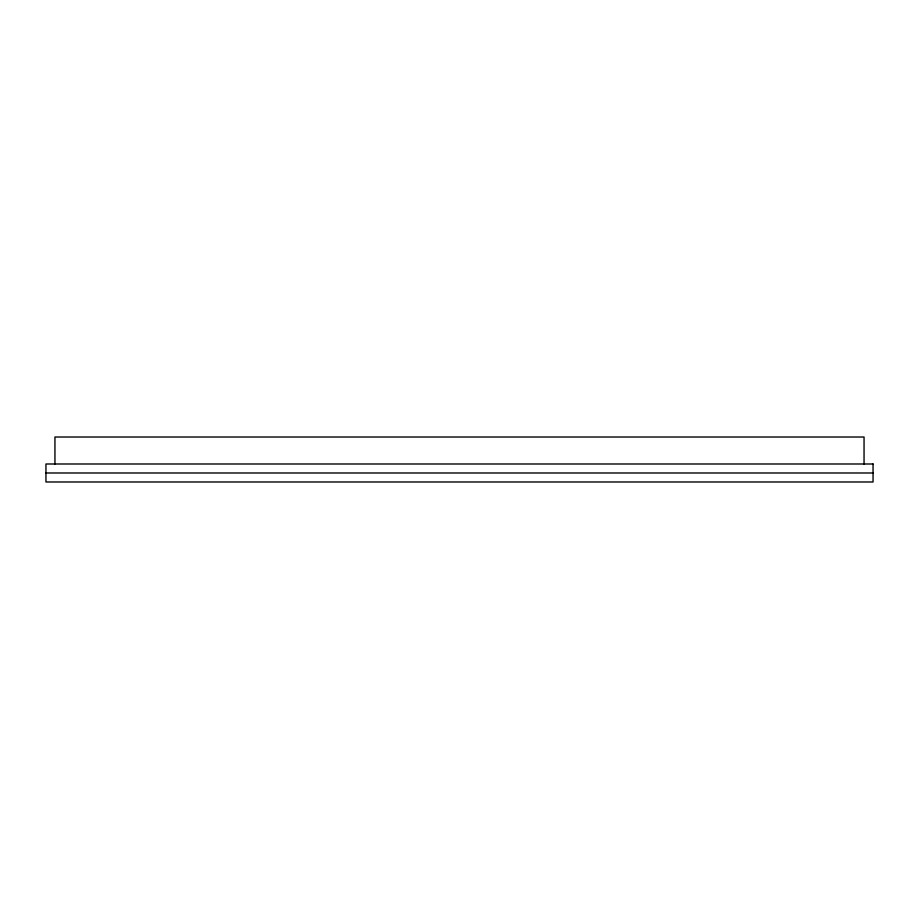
<?xml version="1.0" encoding="UTF-8"?>
<svg xmlns="http://www.w3.org/2000/svg" width="919" height="919" viewBox="0 0 919 919"><rect width="100%" height="100%" fill="white"/><g stroke="black" fill="none" stroke-linecap="round" stroke-linejoin="round"><path stroke-width="1.38" d="M864.044 463.992L864.055 437.019L54.945 437.019L54.945 463.992M45.95 472.986L873.05 472.986M873.05 463.992L45.95 463.992L45.95 481.981L873.05 481.981L873.05 463.992"/></g></svg>
